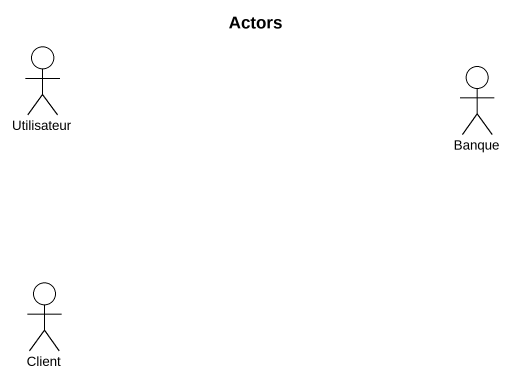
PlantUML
@startuml
title Actors
actor Utilisateur
actor Banque
actor Client
@enduml
